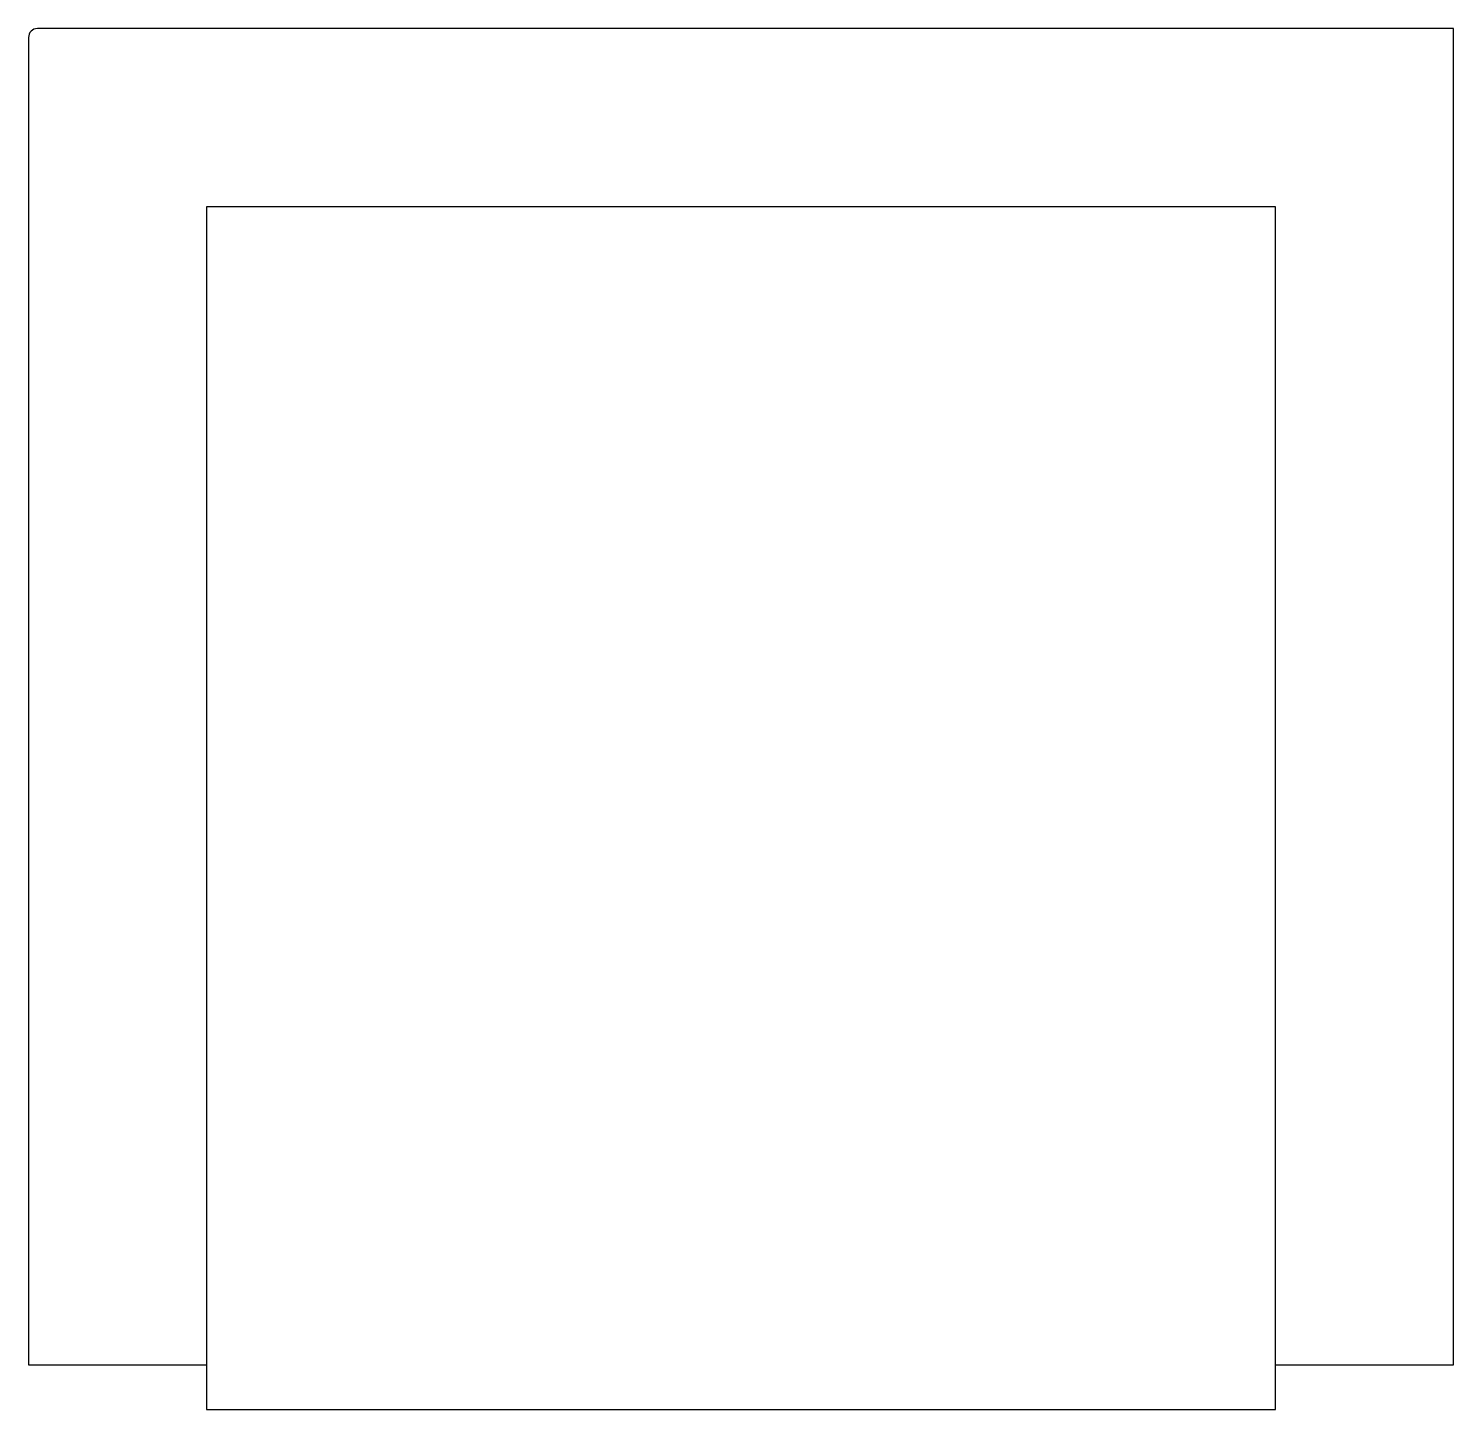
# Model space of a CAD drawing. Extents: x -16.1 to 15.9, y -31 to 0.
import ezdxf

# ---------------------------------------------------------------- set-up
doc = ezdxf.new("R2010")
doc.units = 0
doc.header["$MEASUREMENT"] = 0
doc.layers.get('0').update_dxf_attribs({"linetype": 'CONTINUOUS'})

msp = doc.modelspace()

# ---------------------------------------------------------------- linework, layer by layer
at = {"color": 0}
msp.add_lwpolyline([(11.9, -30), (15.9, -30), (15.9, 0), (-15.9, 0, 0.414214), (-16.1, -0.2), (-16.1, -30), (-12.1, -30)], format="xyb", dxfattribs=at)
msp.add_lwpolyline([(11.9, -4), (-12.1, -4), (-12.1, -31), (11.9, -31)], close=True, dxfattribs=at)

doc.saveas('drawing.dxf')
